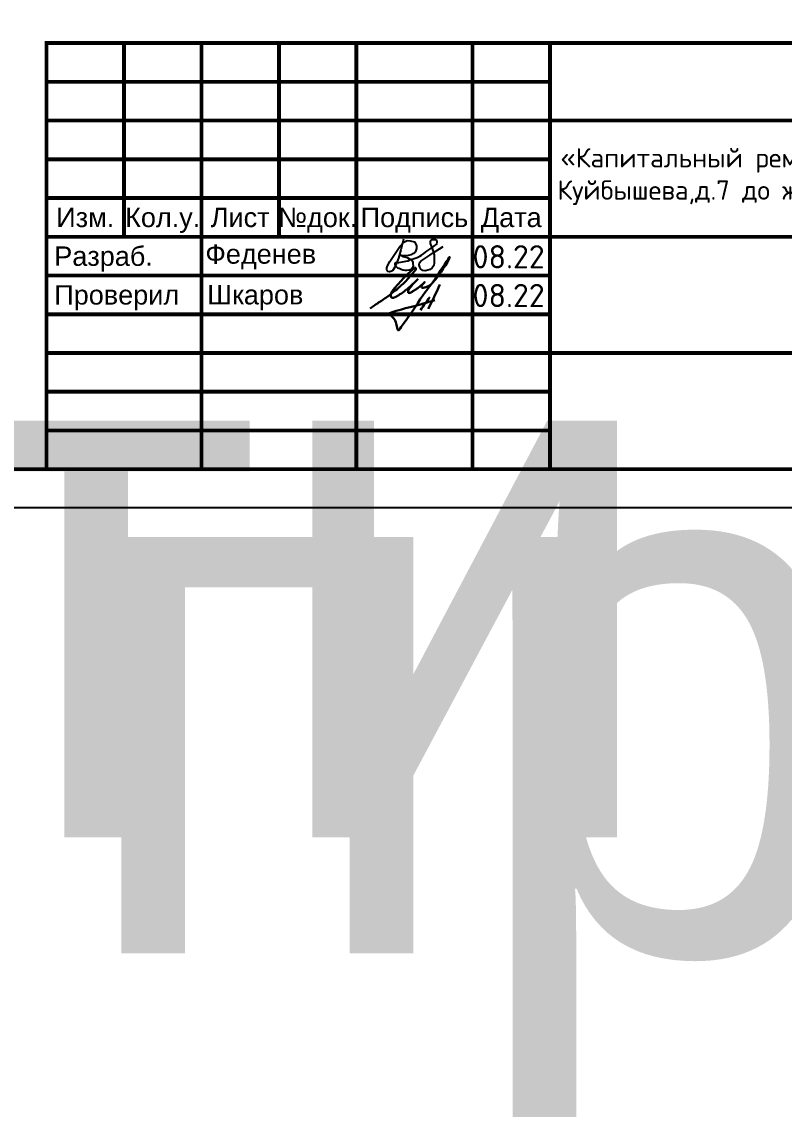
# Model space of a CAD drawing. Header units: millimetres. Extents: x 1642 to 8783, y 1095 to 5441.
# Drawn here: x 4973.4 to 5071.8, y 1095.1 to 1236.4 of the extents above; entities that cross this region are included whole.
import ezdxf
from ezdxf.enums import TextEntityAlignment as Align

# ---------------------------------------------------------------- set-up
doc = ezdxf.new("R2018")
doc.units = ezdxf.units.MM
doc.layers.add('Размерный', color=4, linetype='Continuous', lineweight=30)
doc.layers.add('Размеры на чертеже', color=250, linetype='Continuous', lineweight=25)
doc.layers.add('рамка', color=7, linetype='Continuous')
doc.styles.add('-ISOCPEUR-', font='isocpeur.ttf')
doc.styles.get("Standard").update_dxf_attribs({"font": 'arial.ttf'})

# ---------------------------------------------------------------- blocks, each defined once
blk = doc.blocks.new('*U307')
blk.add_attdef('РАЗРАБОТАЛ', text='', height=2.5).set_placement((721.5, -264.22), align=Align.MIDDLE_LEFT)
at = {"flags": 8}
for tag, height, p in [('ДАТА', 2.5, (761.07, -264.4)), ('ЛИСТ', 3, (857.39, -271.92)), ('ЛИСТОВ', 3, (874.89, -271.92))]:
    blk.add_attdef(tag, text='', height=height, dxfattribs=at).set_placement(p, align=Align.MIDDLE_CENTER)
blk.add_attdef('ПРОВЕРИЛ', (721.75, -270.73), '', height=2.5)
at = {"lineweight": 30, "flags": 104}
for tag, p in [('ТЕПЛОВЫЕ_СЕТИ', (801, -269.5)), ('ИМЯ_ЧЕРТЕЖА', (801, -284.5))]:
    blk.add_attdef(tag, text='', height=3, dxfattribs=at).set_placement(p, align=Align.MIDDLE_CENTER)
at = {"style": '-ISOCPEUR-', "flags": 8}
blk.add_attdef('ФОРМАТ', text='', height=3, dxfattribs=at).set_placement((851.97, -294.75), align=Align.MIDDLE_CENTER)
blk = doc.blocks.new('*U306')
blk.add_lwpolyline([(0, 123), (594, 123), (594, -297), (0, -297)], close=True)
at = {"const_width": 0.5}
blk.add_lwpolyline([(20, 118), (589, 118), (589, -292), (20, -292)], close=True, dxfattribs=at)
for points in [[(404, -292), (404, -237), (589, -237)], [(414, -237), (414, -262)], [(424, -237), (424, -292)], [(434, -237), (434, -262)], [(444, -237), (444, -292)], [(459, -237), (459, -292)], [(469, -237), (469, -292)], [(404, -242), (469, -242)], [(404, -247), (469, -247)], [(469, -247), (589, -247)], [(404, -252), (469, -252)], [(404, -257), (469, -257)], [(404, -262), (589, -262)], [(404, -267), (469, -267)], [(404, -272), (469, -272)], [(404, -277), (469, -277)], [(469, -277), (589, -277)], [(404, -282), (469, -282)], [(404, -287), (469, -287)]]:
    blk.add_lwpolyline(points, dxfattribs=at)
for s, p in [('Изм.', (409, -259.5)), ('Кол.у.', (419, -259.5)), ('Лист', (429, -259.5)), ('№док.', (439, -259.5)), ('Подпись', (451.5, -259.5)), ('Дата', (464, -259.5))]:
    blk.add_text(s, height=2.5).set_placement(p, align=Align.MIDDLE_CENTER)
for s, p in [('Разраб.', (405, -264.5)), ('Проверил', (405, -269.5))]:
    blk.add_text(s, height=2.5).set_placement(p, align=Align.MIDDLE_LEFT)
at = {"insert": (527.34, -255.97), "char_height": 2.5, "width": 124.3112, "attachment_point": 5, "style": '-ISOCPEUR-'}
blk.add_mtext('\\pxi1.28618;{\\C7;«Капитальный ремонт (реконструкция) тепловых сетей от ТК-8013 по ул. Куйбышева,д.7 до ж/д. №6 по ул. Луговая в ГО г. Рыбинск Ярославской области».}', dxfattribs=at)
blk.add_attdef('РАЗРАБОТАЛ', text='', height=2.5).set_placement((424.5, -264.22), align=Align.MIDDLE_LEFT)
at = {"flags": 8}
for tag, height, p in [('ДАТА', 2.5, (464.07, -264.4)), ('ЛИСТ', 3, (560.39, -271.92)), ('ЛИСТОВ', 3, (577.89, -271.92))]:
    blk.add_attdef(tag, text='', height=height, dxfattribs=at).set_placement(p, align=Align.MIDDLE_CENTER)
blk.add_attdef('ПРОВЕРИЛ', (424.75, -270.73), '', height=2.5)
at = {"lineweight": 30, "flags": 104}
for tag, p in [('ТЕПЛОВЫЕ_СЕТИ', (504, -269.5)), ('ИМЯ_ЧЕРТЕЖА', (504, -284.5))]:
    blk.add_attdef(tag, text='', height=3, dxfattribs=at).set_placement(p, align=Align.MIDDLE_CENTER)
at = {"style": '-ISOCPEUR-', "flags": 8}
blk.add_attdef('ФОРМАТ', text='', height=3, dxfattribs=at).set_placement((554.97, -294.75), align=Align.MIDDLE_CENTER)
blk = doc.blocks.new('подпись')
at = {"lineweight": 30}
for points in [[(-0.82, -1.23), (-0.21, -0.8), (0.43, -0.36), (0.86, -0.08), (1.32, 0.25), (2, 0.77), (2.8, 1.4), (3.27, 1.83), (3.84, 2.36), (4.46, 3.07), (5.01, 3.73), (5.08, 3.95), (5.01, 4.03), (4.91, 4), (4.76, 3.88), (4.33, 3.49), (3.4, 2.58), (2.34, 1.43), (1.83, 0.48), (1.87, 0.23), (1.99, 0.16), (2.17, 0.16), (2.41, 0.25), (3.02, 0.6), (3.71, 1.09), (4.34, 1.62), (5.32, 2.55), (4.75, 1.98), (4.27, 1.36), (4.08, 1.05), (4.07, 0.85), (4.11, 0.78), (4.25, 0.78), (4.42, 0.84), (4.78, 1.05), (5.16, 1.3), (5.47, 1.51), (5.72, 1.73), (6.05, 1.99), (6.23, 2.18), (5.94, 1.88), (5.8, 1.63), (5.8, 1.5), (5.89, 1.44), (6.13, 1.46), (6.57, 1.6), (6.9, 1.79), (7.5, 2.39), (8.04, 3.08), (8.61, 3.92), (9.15, 4.76), (9.43, 5.33), (8, 3.26), (6.29, 0.88), (3.58, -3.07), (3.05, -3.8), (2.85, -4.05), (2.49, -2.98), (2.12, -2.39), (1.3, -1.96), (1.02, -2.03), (2.91, -1.44), (4.7, -0.96), (7.51, -0.15)], [(8.19, 1.85), (6.68, -1.27)], [(6.86, 0.23), (5.67, -1.43)]]:
    blk.add_spline(points, degree=3, dxfattribs=at)
blk = doc.blocks.new('Подпись Леха')
at = {"layer": 'рамка'}
blk.add_blockref('подпись', (2.7, 0.11), dxfattribs=at)

msp = doc.modelspace()

# ---------------------------------------------------------------- linework, layer by layer
msp.add_lwpolyline([(5022.608, 1208.371), (5022.508, 1207.849), (5022.299, 1206.992), (5021.982, 1205.911), (5021.518, 1204.75), (5021.2, 1204.279), (5021.006, 1204.18), (5020.812, 1204.156), (5020.624, 1204.18), (5020.527, 1204.292), (5020.478, 1204.475), (5020.483, 1204.684), (5020.58, 1204.945), (5020.883, 1205.505), (5022.157, 1207.419), (5022.654, 1207.993), (5023.104, 1208.187), (5023.484, 1208.179), (5024.05, 1208.016), (5024.314, 1207.543), (5024.29, 1207.155), (5024.233, 1206.892), (5024.117, 1206.708), (5023.913, 1206.524), (5023.602, 1206.368), (5023.243, 1206.267), (5022.932, 1206.208), (5022.666, 1206.218), (5022.408, 1206.227), (5022.171, 1206.339), (5022.113, 1206.356), (5022.369, 1206.246), (5022.576, 1206.157), (5022.768, 1206.089), (5023.088, 1205.997), (5023.313, 1205.891), (5023.523, 1205.792), (5023.661, 1205.696), (5023.812, 1205.425), (5023.836, 1205.175), (5023.859, 1204.928), (5023.805, 1204.683), (5023.609, 1204.465), (5023.367, 1204.355), (5023.07, 1204.324), (5022.781, 1204.34), (5022.537, 1204.353), (5022.312, 1204.457), (5022.074, 1204.567), (5021.891, 1204.651), (5021.781, 1204.754), (5021.642, 1204.883), (5021.558, 1205.094), (5021.563, 1205.284), (5021.675, 1205.348), (5022.008, 1205.382), (5022.508, 1205.433), (5022.917, 1205.519), (5023.21, 1205.58), (5023.46, 1205.69), (5023.895, 1205.846), (5024.369, 1206.007), (5024.731, 1206.178), (5024.931, 1206.32), (5025.23, 1206.531), (5025.628, 1206.814), (5026.012, 1207.085), (5026.309, 1207.296), (5026.674, 1207.554), (5026.928, 1207.734), (5026.981, 1207.977), (5026.926, 1208.181), (5026.754, 1208.29), (5026.504, 1208.306), (5026.253, 1208.275), (5026.102, 1208.182), (5026.048, 1208.001), (5026.077, 1207.8), (5026.151, 1207.58), (5026.327, 1207.184), (5026.518, 1206.636), (5026.567, 1206.372), (5026.581, 1206.054), (5026.598, 1205.317), (5026.551, 1204.98), (5026.308, 1204.659), (5026.065, 1204.448), (5025.752, 1204.354), (5025.407, 1204.307), (5025.101, 1204.346), (5024.866, 1204.495), (5024.741, 1204.753), (5024.67, 1205.051), (5024.709, 1205.333), (5024.874, 1205.552), (5026.018, 1206.289), (5026.449, 1206.594), (5027.256, 1207.119), (5027.73, 1207.427)])

# ---------------------------------------------------------------- block references
msp.add_blockref('Подпись Леха', (5016.448, 1200.546))
at = {"layer": 'Размеры на чертеже', "lineweight": 90}
ref = msp.add_blockref('*U307', (3599.971, 1470.682), dxfattribs=at)
lines = msp.add_mtext('Продольный профиль участка тепловой сети', dxfattribs={"layer": '0', "insert": (4400.971, 1186.182), "char_height": 70, "attachment_point": 1})
ref.add_attrib('ИМЯ_ЧЕРТЕЖА', '', (4400.971, 1186.182), dxfattribs={"flags": 104}).embed_mtext(lines)
lines = msp.add_mtext('Тепловые сети', dxfattribs={"layer": '0', "insert": (4400.971, 1201.182), "char_height": 70, "attachment_point": 1})
ref.add_attrib('ТЕПЛОВЫЕ_СЕТИ', '', (4400.971, 1201.182), dxfattribs={"flags": 104}).embed_mtext(lines)
ref = msp.add_blockref('*U306', (4572.54, 1470.682), dxfattribs=at)
ref.add_attrib('РАЗРАБОТАЛ', 'Феденев', dxfattribs={"layer": '0', "height": 2.5}).set_placement((4997.041, 1206.458), align=Align.MIDDLE_LEFT)
ref.add_attrib('ПРОВЕРИЛ', 'Шкаров', (4997.289, 1199.953), dxfattribs={"layer": '0', "height": 2.5})

# ---------------------------------------------------------------- texts
at = {"layer": 'Размерный', "color": 0, "style": '-ISOCPEUR-'}
for p in [(5031.548, 1204.599), (5031.548, 1199.599)]:
    msp.add_text('08.22', height=3, dxfattribs=at).set_placement(p)

doc.saveas('drawing.dxf')
